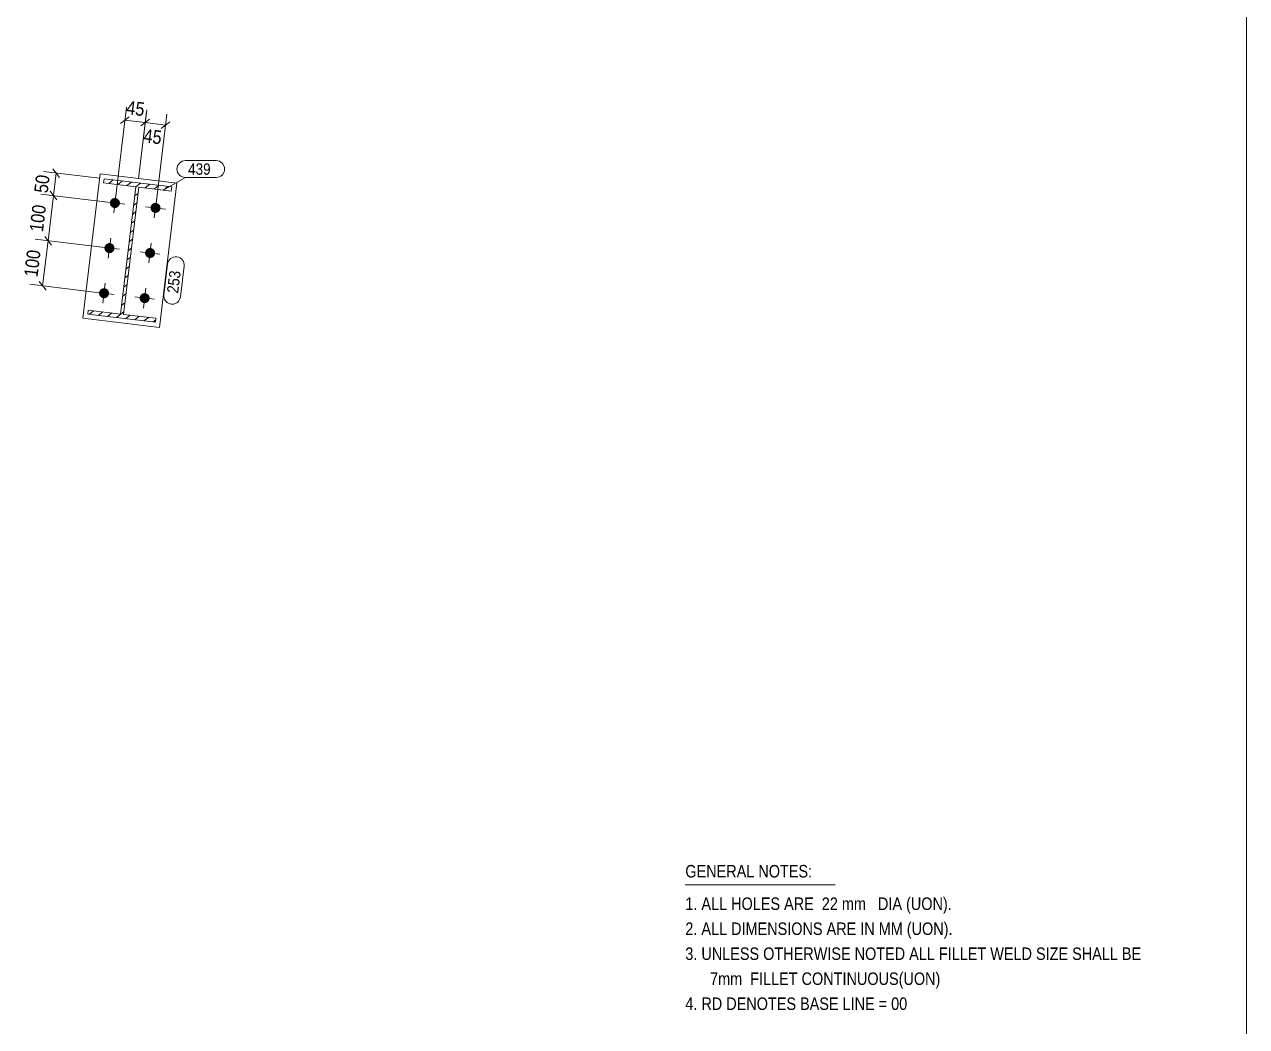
# Model space of a CAD drawing. Header units: millimetres. Extents: x 2 to 579, y 0 to 825.
# Drawn here: x 310.1 to 579, y 188.7 to 409.2 of the extents above; entities that cross this region are included whole.
import ezdxf

# ---------------------------------------------------------------- set-up
doc = ezdxf.new("R2010")
doc.units = ezdxf.units.MM
doc.linetypes.add('XKITLINE00', pattern=[0])
doc.linetypes.add('XKITLINE03', pattern=[6, 3, -1, 1, -1])
for name, color, linetype, lineweight in [('Bolt', 3, 'Continuous', 0), ('Dimensions', 7, 'Continuous', 0), ('DrawingSheet', 5, 'Continuous', 0), ('OtherObjectType', 7, 'Continuous', 0), ('Part', 2, 'Continuous', 0), ('PartMark', 7, 'Continuous', 0)]:
    doc.layers.add(name, color=color, linetype=linetype, lineweight=lineweight)
doc.styles.add('ARIAL', font='ARIAL.TTF')
doc.styles.add('ARIAL_NARROW', font='ARIALN.TTF')

# ---------------------------------------------------------------- blocks, each defined once
blk = doc.blocks.new('*A5')
at = {"layer": 'Part', "color": 7, "linetype": 'XKITLINE00', "lineweight": 0}
for p, q in [((327.6, 375.2), (327.6, 375.2)), ((327.6, 375.2), (327.6, 375.2)), ((329.61, 374.96), (328.61, 374.17)), ((331.61, 374.71), (330.61, 373.93)), ((333.62, 374.47), (332.62, 373.69)), ((335.62, 374.23), (334.62, 373.44)), ((337.63, 373.99), (336.63, 373.2)), ((335.1, 372), (334.37, 371.43)), ((339.64, 373.75), (338.64, 372.96)), ((341.64, 373.5), (340.64, 372.72)), ((334.85, 369.99), (334.13, 369.43)), ((334.37, 365.98), (333.65, 365.41)), ((334.61, 367.99), (333.89, 367.42)), ((334.13, 363.97), (333.41, 363.41)), ((333.89, 361.97), (333.16, 361.4)), ((333.4, 357.96), (332.68, 357.39)), ((333.64, 359.96), (332.92, 359.39)), ((333.16, 355.95), (332.44, 355.38)), ((332.92, 353.94), (332.2, 353.38)), ((332.43, 349.93), (331.71, 349.36)), ((332.68, 351.94), (331.95, 351.37)), ((332.19, 347.93), (331.47, 347.36)), ((325.31, 346.16), (324.31, 345.38)), ((327.32, 345.92), (326.32, 345.13)), ((329.33, 345.68), (328.33, 344.89)), ((331.95, 345.92), (330.33, 344.65)), ((333.34, 345.19), (332.34, 344.41)), ((335.34, 344.95), (334.34, 344.17)), ((337.35, 344.71), (336.35, 343.92)), ((338.96, 344.16), (338.36, 343.68))]:
    blk.add_line(p, q, dxfattribs=at)
blk = doc.blocks.new('*A87')
at = {"layer": 'Bolt'}
for points in [[(328.89, 370.03), (328.9, 370.06), (328.9, 370.09), (328.91, 370.11), (328.91, 370.14), (328.92, 370.16), (328.93, 370.19), (328.93, 370.22), (328.94, 370.24), (328.95, 370.27), (328.96, 370.29), (328.97, 370.32), (328.98, 370.34), (329, 370.37), (329.01, 370.39), (329.02, 370.41), (329.03, 370.44), (329.05, 370.46), (329.06, 370.48), (329.08, 370.5), (329.09, 370.53), (329.11, 370.55), (329.13, 370.57), (329.15, 370.59), (329.16, 370.61), (329.18, 370.63), (329.2, 370.65), (329.22, 370.67), (329.24, 370.69), (329.26, 370.7), (329.28, 370.72), (329.3, 370.74), (329.32, 370.76), (329.34, 370.77), (329.37, 370.79), (329.39, 370.8), (329.41, 370.82), (329.44, 370.83), (329.46, 370.84), (329.48, 370.85), (329.51, 370.87), (329.53, 370.88), (329.56, 370.89), (329.58, 370.9), (329.61, 370.91), (329.63, 370.92), (329.66, 370.93), (329.68, 370.93), (329.71, 370.94), (329.74, 370.95), (329.76, 370.95), (329.79, 370.96), (329.82, 370.96), (329.84, 370.97), (329.87, 370.97), (329.9, 370.97), (329.92, 370.97), (329.95, 370.97), (329.98, 370.97), (330, 370.97), (330.03, 370.97), (330.06, 370.97), (330.08, 370.97), (330.11, 370.97), (330.14, 370.96), (330.17, 370.96), (330.19, 370.95), (330.22, 370.95), (330.24, 370.94), (330.27, 370.93), (330.3, 370.93), (330.32, 370.92), (330.35, 370.91), (330.37, 370.9), (330.4, 370.89), (330.42, 370.88), (330.45, 370.87), (330.47, 370.86), (330.5, 370.85), (330.52, 370.83), (330.54, 370.82), (330.57, 370.8), (330.59, 370.79), (330.61, 370.77), (330.63, 370.76), (330.65, 370.74), (330.68, 370.73), (330.7, 370.71), (330.72, 370.69), (330.74, 370.67), (330.76, 370.65), (330.77, 370.63), (330.79, 370.61), (330.81, 370.59), (330.83, 370.57), (330.85, 370.55), (330.86, 370.53), (330.88, 370.51), (330.89, 370.49), (330.91, 370.46), (330.92, 370.44), (330.94, 370.42), (330.95, 370.39), (330.96, 370.37), (330.97, 370.35), (330.98, 370.32), (331, 370.3), (331.01, 370.27), (331.01, 370.25), (331.02, 370.22), (331.03, 370.2), (331.04, 370.17), (331.05, 370.14), (331.05, 370.12), (331.06, 370.09), (331.06, 370.06), (331.07, 370.04), (331.07, 370.01), (331.07, 369.98), (331.08, 369.96), (331.08, 369.93), (331.08, 369.9), (331.08, 369.88), (331.08, 369.85), (331.08, 369.82), (331.08, 369.8), (331.07, 369.77), (331.07, 369.74), (331.07, 369.72), (331.06, 369.69), (331.06, 369.66), (331.05, 369.64), (331.05, 369.61), (331.04, 369.58), (331.03, 369.56), (331.03, 369.53), (331.02, 369.51), (331.01, 369.48), (331, 369.46), (330.99, 369.43), (330.98, 369.41), (330.96, 369.38), (330.95, 369.36), (330.94, 369.33), (330.92, 369.31), (330.91, 369.29), (330.9, 369.27), (330.88, 369.24), (330.87, 369.22), (330.85, 369.2), (330.83, 369.18), (330.81, 369.16), (330.8, 369.14), (330.78, 369.12), (330.76, 369.1), (330.74, 369.08), (330.72, 369.06), (330.7, 369.04), (330.68, 369.03), (330.66, 369.01), (330.64, 368.99), (330.62, 368.98), (330.59, 368.96), (330.57, 368.95), (330.55, 368.93), (330.52, 368.92), (330.5, 368.91), (330.48, 368.89), (330.45, 368.88), (330.43, 368.87), (330.4, 368.86), (330.38, 368.85), (330.35, 368.84), (330.33, 368.83), (330.3, 368.82), (330.28, 368.81), (330.25, 368.81), (330.22, 368.8), (330.2, 368.8), (330.17, 368.79), (330.14, 368.79), (330.12, 368.78), (330.09, 368.78), (330.06, 368.78), (330.04, 368.78), (330.01, 368.77), (329.98, 368.77), (329.96, 368.77), (329.93, 368.77), (329.9, 368.78), (329.88, 368.78), (329.85, 368.78), (329.82, 368.79), (329.79, 368.79), (329.77, 368.79), (329.74, 368.8), (329.72, 368.81), (329.69, 368.81), (329.66, 368.82), (329.64, 368.83), (329.61, 368.84), (329.59, 368.85), (329.56, 368.86), (329.54, 368.87), (329.51, 368.88), (329.49, 368.89), (329.46, 368.9), (329.44, 368.92), (329.42, 368.93), (329.39, 368.94), (329.37, 368.96), (329.35, 368.97), (329.33, 368.99), (329.31, 369), (329.28, 369.02), (329.26, 369.04), (329.24, 369.06), (329.22, 369.08), (329.2, 369.09), (329.19, 369.11), (329.17, 369.13), (329.15, 369.15), (329.13, 369.17), (329.11, 369.19), (329.1, 369.22), (329.08, 369.24), (329.07, 369.26), (329.05, 369.28), (329.04, 369.31), (329.02, 369.33), (329.01, 369.35), (329, 369.38), (328.99, 369.4), (328.98, 369.43), (328.96, 369.45), (328.95, 369.48), (328.95, 369.5), (328.94, 369.53), (328.93, 369.55), (328.92, 369.58), (328.91, 369.6), (328.91, 369.63), (328.9, 369.66), (328.9, 369.68), (328.89, 369.71), (328.89, 369.74), (328.89, 369.76), (328.88, 369.79), (328.88, 369.82), (328.88, 369.84), (328.88, 369.87), (328.88, 369.9), (328.88, 369.92), (328.88, 369.95), (328.88, 369.98), (328.89, 370.01)], [(337.83, 368.95), (337.83, 368.98), (337.84, 369.01), (337.84, 369.03), (337.85, 369.06), (337.85, 369.09), (337.86, 369.11), (337.87, 369.14), (337.88, 369.16), (337.89, 369.19), (337.9, 369.21), (337.91, 369.24), (337.92, 369.26), (337.93, 369.29), (337.94, 369.31), (337.96, 369.34), (337.97, 369.36), (337.98, 369.38), (338, 369.4), (338.01, 369.43), (338.03, 369.45), (338.05, 369.47), (338.06, 369.49), (338.08, 369.51), (338.1, 369.53), (338.12, 369.55), (338.14, 369.57), (338.15, 369.59), (338.17, 369.61), (338.19, 369.63), (338.22, 369.64), (338.24, 369.66), (338.26, 369.68), (338.28, 369.69), (338.3, 369.71), (338.32, 369.72), (338.35, 369.74), (338.37, 369.75), (338.39, 369.76), (338.42, 369.78), (338.44, 369.79), (338.47, 369.8), (338.49, 369.81), (338.52, 369.82), (338.54, 369.83), (338.57, 369.84), (338.59, 369.85), (338.62, 369.86), (338.65, 369.86), (338.67, 369.87), (338.7, 369.87), (338.72, 369.88), (338.75, 369.88), (338.78, 369.89), (338.8, 369.89), (338.83, 369.89), (338.86, 369.89), (338.89, 369.9), (338.91, 369.9), (338.94, 369.9), (338.97, 369.89), (338.99, 369.89), (339.02, 369.89), (339.05, 369.89), (339.07, 369.88), (339.1, 369.88), (339.13, 369.88), (339.15, 369.87), (339.18, 369.86), (339.21, 369.86), (339.23, 369.85), (339.26, 369.84), (339.28, 369.83), (339.31, 369.82), (339.33, 369.81), (339.36, 369.8), (339.38, 369.79), (339.41, 369.78), (339.43, 369.77), (339.45, 369.75), (339.48, 369.74), (339.5, 369.73), (339.52, 369.71), (339.55, 369.7), (339.57, 369.68), (339.59, 369.66), (339.61, 369.65), (339.63, 369.63), (339.65, 369.61), (339.67, 369.59), (339.69, 369.58), (339.71, 369.56), (339.73, 369.54), (339.75, 369.52), (339.76, 369.5), (339.78, 369.47), (339.8, 369.45), (339.81, 369.43), (339.83, 369.41), (339.84, 369.39), (339.86, 369.36), (339.87, 369.34), (339.88, 369.32), (339.9, 369.29), (339.91, 369.27), (339.92, 369.24), (339.93, 369.22), (339.94, 369.19), (339.95, 369.17), (339.96, 369.14), (339.97, 369.12), (339.97, 369.09), (339.98, 369.07), (339.99, 369.04), (339.99, 369.01), (340, 368.99), (340, 368.96), (340.01, 368.93), (340.01, 368.91), (340.01, 368.88), (340.01, 368.85), (340.01, 368.83), (340.02, 368.8), (340.01, 368.77), (340.01, 368.74), (340.01, 368.72), (340.01, 368.69), (340.01, 368.66), (340, 368.64), (340, 368.61), (339.99, 368.58), (339.99, 368.56), (339.98, 368.53), (339.98, 368.51), (339.97, 368.48), (339.96, 368.45), (339.95, 368.43), (339.94, 368.4), (339.93, 368.38), (339.92, 368.35), (339.91, 368.33), (339.9, 368.3), (339.89, 368.28), (339.87, 368.26), (339.86, 368.23), (339.85, 368.21), (339.83, 368.19), (339.82, 368.16), (339.8, 368.14), (339.78, 368.12), (339.77, 368.1), (339.75, 368.08), (339.73, 368.06), (339.71, 368.04), (339.7, 368.02), (339.68, 368), (339.66, 367.98), (339.64, 367.96), (339.62, 367.95), (339.59, 367.93), (339.57, 367.91), (339.55, 367.9), (339.53, 367.88), (339.51, 367.87), (339.48, 367.85), (339.46, 367.84), (339.44, 367.83), (339.41, 367.81), (339.39, 367.8), (339.36, 367.79), (339.34, 367.78), (339.31, 367.77), (339.29, 367.76), (339.26, 367.75), (339.24, 367.74), (339.21, 367.74), (339.19, 367.73), (339.16, 367.72), (339.13, 367.72), (339.11, 367.71), (339.08, 367.71), (339.05, 367.7), (339.03, 367.7), (339, 367.7), (338.97, 367.7), (338.95, 367.7), (338.92, 367.7), (338.89, 367.7), (338.86, 367.7), (338.84, 367.7), (338.81, 367.7), (338.78, 367.7), (338.76, 367.71), (338.73, 367.71), (338.7, 367.72), (338.68, 367.72), (338.65, 367.73), (338.62, 367.73), (338.6, 367.74), (338.57, 367.75), (338.55, 367.76), (338.52, 367.77), (338.5, 367.78), (338.47, 367.79), (338.45, 367.8), (338.42, 367.81), (338.4, 367.82), (338.38, 367.84), (338.35, 367.85), (338.33, 367.86), (338.31, 367.88), (338.28, 367.89), (338.26, 367.91), (338.24, 367.93), (338.22, 367.94), (338.2, 367.96), (338.18, 367.98), (338.16, 368), (338.14, 368.02), (338.12, 368.04), (338.1, 368.05), (338.08, 368.08), (338.07, 368.1), (338.05, 368.12), (338.03, 368.14), (338.02, 368.16), (338, 368.18), (337.99, 368.2), (337.97, 368.23), (337.96, 368.25), (337.95, 368.27), (337.93, 368.3), (337.92, 368.32), (337.91, 368.35), (337.9, 368.37), (337.89, 368.4), (337.88, 368.42), (337.87, 368.45), (337.86, 368.47), (337.86, 368.5), (337.85, 368.53), (337.84, 368.55), (337.84, 368.58), (337.83, 368.6), (337.83, 368.63), (337.82, 368.66), (337.82, 368.69), (337.82, 368.71), (337.82, 368.74), (337.82, 368.77), (337.82, 368.79), (337.82, 368.82), (337.82, 368.85), (337.82, 368.87), (337.82, 368.9), (337.82, 368.93)], [(327.69, 360.1), (327.7, 360.13), (327.7, 360.16), (327.71, 360.18), (327.71, 360.21), (327.72, 360.24), (327.73, 360.26), (327.74, 360.29), (327.75, 360.31), (327.75, 360.34), (327.76, 360.36), (327.78, 360.39), (327.79, 360.41), (327.8, 360.44), (327.81, 360.46), (327.82, 360.49), (327.84, 360.51), (327.85, 360.53), (327.87, 360.55), (327.88, 360.58), (327.9, 360.6), (327.91, 360.62), (327.93, 360.64), (327.95, 360.66), (327.97, 360.68), (327.98, 360.7), (328, 360.72), (328.02, 360.74), (328.04, 360.76), (328.06, 360.78), (328.08, 360.79), (328.1, 360.81), (328.12, 360.83), (328.15, 360.84), (328.17, 360.86), (328.19, 360.87), (328.21, 360.89), (328.24, 360.9), (328.26, 360.91), (328.29, 360.93), (328.31, 360.94), (328.33, 360.95), (328.36, 360.96), (328.38, 360.97), (328.41, 360.98), (328.43, 360.99), (328.46, 361), (328.49, 361.01), (328.51, 361.01), (328.54, 361.02), (328.56, 361.02), (328.59, 361.03), (328.62, 361.03), (328.64, 361.04), (328.67, 361.04), (328.7, 361.04), (328.73, 361.04), (328.75, 361.05), (328.78, 361.05), (328.81, 361.05), (328.83, 361.04), (328.86, 361.04), (328.89, 361.04), (328.91, 361.04), (328.94, 361.03), (328.97, 361.03), (328.99, 361.03), (329.02, 361.02), (329.05, 361.01), (329.07, 361.01), (329.1, 361), (329.12, 360.99), (329.15, 360.98), (329.18, 360.97), (329.2, 360.96), (329.23, 360.95), (329.25, 360.94), (329.27, 360.93), (329.3, 360.92), (329.32, 360.9), (329.35, 360.89), (329.37, 360.88), (329.39, 360.86), (329.41, 360.85), (329.44, 360.83), (329.46, 360.81), (329.48, 360.8), (329.5, 360.78), (329.52, 360.76), (329.54, 360.74), (329.56, 360.73), (329.58, 360.71), (329.6, 360.69), (329.61, 360.67), (329.63, 360.65), (329.65, 360.62), (329.66, 360.6), (329.68, 360.58), (329.7, 360.56), (329.71, 360.54), (329.72, 360.51), (329.74, 360.49), (329.75, 360.47), (329.76, 360.44), (329.78, 360.42), (329.79, 360.39), (329.8, 360.37), (329.81, 360.34), (329.82, 360.32), (329.83, 360.29), (329.83, 360.27), (329.84, 360.24), (329.85, 360.22), (329.85, 360.19), (329.86, 360.16), (329.87, 360.14), (329.87, 360.11), (329.87, 360.08), (329.88, 360.06), (329.88, 360.03), (329.88, 360), (329.88, 359.98), (329.88, 359.95), (329.88, 359.92), (329.88, 359.89), (329.88, 359.87), (329.88, 359.84), (329.87, 359.81), (329.87, 359.79), (329.87, 359.76), (329.86, 359.73), (329.86, 359.71), (329.85, 359.68), (329.84, 359.66), (329.84, 359.63), (329.83, 359.6), (329.82, 359.58), (329.81, 359.55), (329.8, 359.53), (329.79, 359.5), (329.78, 359.48), (329.77, 359.45), (329.75, 359.43), (329.74, 359.41), (329.73, 359.38), (329.71, 359.36), (329.7, 359.34), (329.68, 359.31), (329.67, 359.29), (329.65, 359.27), (329.63, 359.25), (329.62, 359.23), (329.6, 359.21), (329.58, 359.19), (329.56, 359.17), (329.54, 359.15), (329.52, 359.13), (329.5, 359.11), (329.48, 359.1), (329.46, 359.08), (329.44, 359.06), (329.42, 359.05), (329.4, 359.03), (329.37, 359.02), (329.35, 359), (329.33, 358.99), (329.3, 358.98), (329.28, 358.96), (329.26, 358.95), (329.23, 358.94), (329.21, 358.93), (329.18, 358.92), (329.16, 358.91), (329.13, 358.9), (329.1, 358.89), (329.08, 358.89), (329.05, 358.88), (329.03, 358.87), (329, 358.87), (328.97, 358.86), (328.95, 358.86), (328.92, 358.85), (328.89, 358.85), (328.87, 358.85), (328.84, 358.85), (328.81, 358.85), (328.79, 358.85), (328.76, 358.85), (328.73, 358.85), (328.7, 358.85), (328.68, 358.85), (328.65, 358.85), (328.62, 358.86), (328.6, 358.86), (328.57, 358.87), (328.54, 358.87), (328.52, 358.88), (328.49, 358.88), (328.47, 358.89), (328.44, 358.9), (328.41, 358.91), (328.39, 358.92), (328.36, 358.93), (328.34, 358.94), (328.31, 358.95), (328.29, 358.96), (328.27, 358.97), (328.24, 358.99), (328.22, 359), (328.2, 359.01), (328.17, 359.03), (328.15, 359.04), (328.13, 359.06), (328.11, 359.08), (328.09, 359.09), (328.07, 359.11), (328.05, 359.13), (328.03, 359.15), (328.01, 359.17), (327.99, 359.19), (327.97, 359.2), (327.95, 359.23), (327.93, 359.25), (327.92, 359.27), (327.9, 359.29), (327.88, 359.31), (327.87, 359.33), (327.85, 359.35), (327.84, 359.38), (327.83, 359.4), (327.81, 359.42), (327.8, 359.45), (327.79, 359.47), (327.78, 359.5), (327.77, 359.52), (327.76, 359.55), (327.75, 359.57), (327.74, 359.6), (327.73, 359.62), (327.72, 359.65), (327.72, 359.68), (327.71, 359.7), (327.7, 359.73), (327.7, 359.75), (327.69, 359.78), (327.69, 359.81), (327.69, 359.84), (327.69, 359.86), (327.68, 359.89), (327.68, 359.92), (327.68, 359.94), (327.68, 359.97), (327.68, 360), (327.69, 360.02), (327.69, 360.05), (327.69, 360.08)], [(336.63, 359.03), (336.63, 359.05), (336.64, 359.08), (336.64, 359.11), (336.65, 359.13), (336.66, 359.16), (336.66, 359.18), (336.67, 359.21), (336.68, 359.24), (336.69, 359.26), (336.7, 359.29), (336.71, 359.31), (336.72, 359.34), (336.73, 359.36), (336.75, 359.38), (336.76, 359.41), (336.77, 359.43), (336.79, 359.45), (336.8, 359.48), (336.82, 359.5), (336.83, 359.52), (336.85, 359.54), (336.87, 359.56), (336.88, 359.58), (336.9, 359.6), (336.92, 359.62), (336.94, 359.64), (336.96, 359.66), (336.98, 359.68), (337, 359.7), (337.02, 359.72), (337.04, 359.73), (337.06, 359.75), (337.08, 359.77), (337.1, 359.78), (337.13, 359.8), (337.15, 359.81), (337.17, 359.82), (337.2, 359.84), (337.22, 359.85), (337.24, 359.86), (337.27, 359.87), (337.29, 359.88), (337.32, 359.89), (337.34, 359.9), (337.37, 359.91), (337.4, 359.92), (337.42, 359.93), (337.45, 359.93), (337.47, 359.94), (337.5, 359.95), (337.53, 359.95), (337.55, 359.96), (337.58, 359.96), (337.61, 359.96), (337.63, 359.96), (337.66, 359.97), (337.69, 359.97), (337.71, 359.97), (337.74, 359.97), (337.77, 359.97), (337.8, 359.97), (337.82, 359.96), (337.85, 359.96), (337.88, 359.96), (337.9, 359.95), (337.93, 359.95), (337.96, 359.94), (337.98, 359.94), (338.01, 359.93), (338.03, 359.92), (338.06, 359.91), (338.09, 359.9), (338.11, 359.9), (338.14, 359.89), (338.16, 359.87), (338.19, 359.86), (338.21, 359.85), (338.23, 359.84), (338.26, 359.83), (338.28, 359.81), (338.3, 359.8), (338.33, 359.78), (338.35, 359.77), (338.37, 359.75), (338.39, 359.74), (338.41, 359.72), (338.43, 359.7), (338.45, 359.68), (338.47, 359.67), (338.49, 359.65), (338.51, 359.63), (338.53, 359.61), (338.55, 359.59), (338.57, 359.57), (338.58, 359.55), (338.6, 359.53), (338.62, 359.5), (338.63, 359.48), (338.65, 359.46), (338.66, 359.44), (338.67, 359.41), (338.69, 359.39), (338.7, 359.37), (338.71, 359.34), (338.72, 359.32), (338.73, 359.29), (338.74, 359.27), (338.75, 359.24), (338.76, 359.22), (338.77, 359.19), (338.78, 359.16), (338.78, 359.14), (338.79, 359.11), (338.8, 359.09), (338.8, 359.06), (338.81, 359.03), (338.81, 359.01), (338.81, 358.98), (338.81, 358.95), (338.82, 358.92), (338.82, 358.9), (338.82, 358.87), (338.82, 358.84), (338.82, 358.82), (338.81, 358.79), (338.81, 358.76), (338.81, 358.74), (338.81, 358.71), (338.8, 358.68), (338.8, 358.66), (338.79, 358.63), (338.79, 358.6), (338.78, 358.58), (338.77, 358.55), (338.76, 358.53), (338.75, 358.5), (338.74, 358.47), (338.73, 358.45), (338.72, 358.42), (338.71, 358.4), (338.7, 358.38), (338.69, 358.35), (338.68, 358.33), (338.66, 358.3), (338.65, 358.28), (338.63, 358.26), (338.62, 358.24), (338.6, 358.21), (338.59, 358.19), (338.57, 358.17), (338.55, 358.15), (338.53, 358.13), (338.52, 358.11), (338.5, 358.09), (338.48, 358.07), (338.46, 358.05), (338.44, 358.04), (338.42, 358.02), (338.4, 358), (338.38, 357.99), (338.35, 357.97), (338.33, 357.95), (338.31, 357.94), (338.29, 357.93), (338.26, 357.91), (338.24, 357.9), (338.21, 357.89), (338.19, 357.87), (338.17, 357.86), (338.14, 357.85), (338.12, 357.84), (338.09, 357.83), (338.07, 357.82), (338.04, 357.82), (338.01, 357.81), (337.99, 357.8), (337.96, 357.8), (337.93, 357.79), (337.91, 357.78), (337.88, 357.78), (337.86, 357.78), (337.83, 357.77), (337.8, 357.77), (337.77, 357.77), (337.75, 357.77), (337.72, 357.77), (337.69, 357.77), (337.67, 357.77), (337.64, 357.77), (337.61, 357.77), (337.59, 357.78), (337.56, 357.78), (337.53, 357.78), (337.51, 357.79), (337.48, 357.79), (337.45, 357.8), (337.43, 357.81), (337.4, 357.81), (337.38, 357.82), (337.35, 357.83), (337.32, 357.84), (337.3, 357.85), (337.27, 357.86), (337.25, 357.87), (337.23, 357.88), (337.2, 357.9), (337.18, 357.91), (337.15, 357.92), (337.13, 357.94), (337.11, 357.95), (337.09, 357.97), (337.06, 357.98), (337.04, 358), (337.02, 358.02), (337, 358.03), (336.98, 358.05), (336.96, 358.07), (336.94, 358.09), (336.92, 358.11), (336.9, 358.13), (336.89, 358.15), (336.87, 358.17), (336.85, 358.19), (336.84, 358.21), (336.82, 358.23), (336.8, 358.25), (336.79, 358.28), (336.78, 358.3), (336.76, 358.32), (336.75, 358.35), (336.74, 358.37), (336.72, 358.39), (336.71, 358.42), (336.7, 358.44), (336.69, 358.47), (336.68, 358.49), (336.67, 358.52), (336.67, 358.55), (336.66, 358.57), (336.65, 358.6), (336.64, 358.62), (336.64, 358.65), (336.63, 358.68), (336.63, 358.7), (336.63, 358.73), (336.62, 358.76), (336.62, 358.78), (336.62, 358.81), (336.62, 358.84), (336.62, 358.86), (336.62, 358.89), (336.62, 358.92), (336.62, 358.95), (336.62, 358.97), (336.63, 359)], [(326.5, 350.18), (326.5, 350.2), (326.51, 350.23), (326.51, 350.26), (326.52, 350.28), (326.52, 350.31), (326.53, 350.33), (326.54, 350.36), (326.55, 350.39), (326.56, 350.41), (326.57, 350.44), (326.58, 350.46), (326.59, 350.49), (326.6, 350.51), (326.61, 350.53), (326.63, 350.56), (326.64, 350.58), (326.65, 350.6), (326.67, 350.63), (326.68, 350.65), (326.7, 350.67), (326.72, 350.69), (326.73, 350.71), (326.75, 350.73), (326.77, 350.75), (326.79, 350.77), (326.8, 350.79), (326.82, 350.81), (326.84, 350.83), (326.86, 350.85), (326.88, 350.87), (326.91, 350.88), (326.93, 350.9), (326.95, 350.92), (326.97, 350.93), (326.99, 350.95), (327.02, 350.96), (327.04, 350.97), (327.06, 350.99), (327.09, 351), (327.11, 351.01), (327.14, 351.02), (327.16, 351.03), (327.19, 351.04), (327.21, 351.05), (327.24, 351.06), (327.26, 351.07), (327.29, 351.08), (327.31, 351.08), (327.34, 351.09), (327.37, 351.1), (327.39, 351.1), (327.42, 351.11), (327.45, 351.11), (327.47, 351.11), (327.5, 351.11), (327.53, 351.12), (327.55, 351.12), (327.58, 351.12), (327.61, 351.12), (327.64, 351.12), (327.66, 351.11), (327.69, 351.11), (327.72, 351.11), (327.74, 351.11), (327.77, 351.1), (327.8, 351.1), (327.82, 351.09), (327.85, 351.09), (327.88, 351.08), (327.9, 351.07), (327.93, 351.06), (327.95, 351.05), (327.98, 351.05), (328, 351.04), (328.03, 351.02), (328.05, 351.01), (328.08, 351), (328.1, 350.99), (328.12, 350.98), (328.15, 350.96), (328.17, 350.95), (328.19, 350.93), (328.22, 350.92), (328.24, 350.9), (328.26, 350.89), (328.28, 350.87), (328.3, 350.85), (328.32, 350.83), (328.34, 350.82), (328.36, 350.8), (328.38, 350.78), (328.4, 350.76), (328.42, 350.74), (328.43, 350.72), (328.45, 350.7), (328.47, 350.68), (328.48, 350.65), (328.5, 350.63), (328.51, 350.61), (328.53, 350.59), (328.54, 350.56), (328.55, 350.54), (328.57, 350.51), (328.58, 350.49), (328.59, 350.47), (328.6, 350.44), (328.61, 350.42), (328.62, 350.39), (328.63, 350.37), (328.64, 350.34), (328.64, 350.31), (328.65, 350.29), (328.66, 350.26), (328.66, 350.24), (328.67, 350.21), (328.67, 350.18), (328.68, 350.16), (328.68, 350.13), (328.68, 350.1), (328.68, 350.07), (328.68, 350.05), (328.68, 350.02), (328.68, 349.99), (328.68, 349.97), (328.68, 349.94), (328.68, 349.91), (328.68, 349.89), (328.67, 349.86), (328.67, 349.83), (328.66, 349.81), (328.66, 349.78), (328.65, 349.75), (328.65, 349.73), (328.64, 349.7), (328.63, 349.68), (328.62, 349.65), (328.61, 349.62), (328.6, 349.6), (328.59, 349.57), (328.58, 349.55), (328.57, 349.53), (328.56, 349.5), (328.54, 349.48), (328.53, 349.45), (328.52, 349.43), (328.5, 349.41), (328.49, 349.39), (328.47, 349.36), (328.45, 349.34), (328.44, 349.32), (328.42, 349.3), (328.4, 349.28), (328.38, 349.26), (328.36, 349.24), (328.35, 349.22), (328.33, 349.2), (328.31, 349.19), (328.28, 349.17), (328.26, 349.15), (328.24, 349.14), (328.22, 349.12), (328.2, 349.1), (328.18, 349.09), (328.15, 349.08), (328.13, 349.06), (328.11, 349.05), (328.08, 349.04), (328.06, 349.02), (328.03, 349.01), (328.01, 349), (327.98, 348.99), (327.96, 348.98), (327.93, 348.97), (327.91, 348.97), (327.88, 348.96), (327.85, 348.95), (327.83, 348.95), (327.8, 348.94), (327.78, 348.93), (327.75, 348.93), (327.72, 348.93), (327.7, 348.92), (327.67, 348.92), (327.64, 348.92), (327.61, 348.92), (327.59, 348.92), (327.56, 348.92), (327.53, 348.92), (327.51, 348.92), (327.48, 348.92), (327.45, 348.93), (327.43, 348.93), (327.4, 348.93), (327.37, 348.94), (327.35, 348.94), (327.32, 348.95), (327.29, 348.96), (327.27, 348.96), (327.24, 348.97), (327.22, 348.98), (327.19, 348.99), (327.17, 349), (327.14, 349.01), (327.12, 349.02), (327.09, 349.03), (327.07, 349.05), (327.04, 349.06), (327.02, 349.07), (327, 349.09), (326.98, 349.1), (326.95, 349.12), (326.93, 349.13), (326.91, 349.15), (326.89, 349.17), (326.87, 349.18), (326.85, 349.2), (326.83, 349.22), (326.81, 349.24), (326.79, 349.26), (326.77, 349.28), (326.75, 349.3), (326.74, 349.32), (326.72, 349.34), (326.7, 349.36), (326.69, 349.38), (326.67, 349.4), (326.66, 349.43), (326.64, 349.45), (326.63, 349.47), (326.62, 349.5), (326.6, 349.52), (326.59, 349.54), (326.58, 349.57), (326.57, 349.59), (326.56, 349.62), (326.55, 349.64), (326.54, 349.67), (326.53, 349.7), (326.53, 349.72), (326.52, 349.75), (326.51, 349.77), (326.51, 349.8), (326.5, 349.83), (326.5, 349.85), (326.49, 349.88), (326.49, 349.91), (326.49, 349.93), (326.49, 349.96), (326.48, 349.99), (326.48, 350.01), (326.48, 350.04), (326.49, 350.07), (326.49, 350.1), (326.49, 350.12), (326.49, 350.15)], [(335.43, 349.1), (335.44, 349.12), (335.44, 349.15), (335.45, 349.18), (335.45, 349.2), (335.46, 349.23), (335.47, 349.26), (335.47, 349.28), (335.48, 349.31), (335.49, 349.33), (335.5, 349.36), (335.51, 349.38), (335.52, 349.41), (335.54, 349.43), (335.55, 349.46), (335.56, 349.48), (335.57, 349.5), (335.59, 349.53), (335.6, 349.55), (335.62, 349.57), (335.63, 349.59), (335.65, 349.61), (335.67, 349.64), (335.68, 349.66), (335.7, 349.68), (335.72, 349.7), (335.74, 349.72), (335.76, 349.73), (335.78, 349.75), (335.8, 349.77), (335.82, 349.79), (335.84, 349.81), (335.86, 349.82), (335.88, 349.84), (335.91, 349.85), (335.93, 349.87), (335.95, 349.88), (335.98, 349.9), (336, 349.91), (336.02, 349.92), (336.05, 349.93), (336.07, 349.94), (336.1, 349.95), (336.12, 349.97), (336.15, 349.97), (336.17, 349.98), (336.2, 349.99), (336.22, 350), (336.25, 350.01), (336.28, 350.01), (336.3, 350.02), (336.33, 350.02), (336.36, 350.03), (336.38, 350.03), (336.41, 350.03), (336.44, 350.04), (336.46, 350.04), (336.49, 350.04), (336.52, 350.04), (336.54, 350.04), (336.57, 350.04), (336.6, 350.04), (336.62, 350.03), (336.65, 350.03), (336.68, 350.03), (336.7, 350.02), (336.73, 350.02), (336.76, 350.01), (336.78, 350.01), (336.81, 350), (336.84, 349.99), (336.86, 349.99), (336.89, 349.98), (336.91, 349.97), (336.94, 349.96), (336.96, 349.95), (336.99, 349.94), (337.01, 349.92), (337.04, 349.91), (337.06, 349.9), (337.08, 349.88), (337.11, 349.87), (337.13, 349.86), (337.15, 349.84), (337.17, 349.83), (337.19, 349.81), (337.22, 349.79), (337.24, 349.77), (337.26, 349.76), (337.28, 349.74), (337.3, 349.72), (337.31, 349.7), (337.33, 349.68), (337.35, 349.66), (337.37, 349.64), (337.39, 349.62), (337.4, 349.6), (337.42, 349.58), (337.43, 349.55), (337.45, 349.53), (337.46, 349.51), (337.48, 349.48), (337.49, 349.46), (337.5, 349.44), (337.51, 349.41), (337.52, 349.39), (337.53, 349.36), (337.55, 349.34), (337.55, 349.31), (337.56, 349.29), (337.57, 349.26), (337.58, 349.24), (337.59, 349.21), (337.59, 349.18), (337.6, 349.16), (337.6, 349.13), (337.61, 349.1), (337.61, 349.08), (337.61, 349.05), (337.62, 349.02), (337.62, 349), (337.62, 348.97), (337.62, 348.94), (337.62, 348.92), (337.62, 348.89), (337.62, 348.86), (337.61, 348.83), (337.61, 348.81), (337.61, 348.78), (337.6, 348.75), (337.6, 348.73), (337.59, 348.7), (337.59, 348.68), (337.58, 348.65), (337.57, 348.62), (337.57, 348.6), (337.56, 348.57), (337.55, 348.55), (337.54, 348.52), (337.53, 348.5), (337.52, 348.47), (337.5, 348.45), (337.49, 348.42), (337.48, 348.4), (337.46, 348.38), (337.45, 348.35), (337.44, 348.33), (337.42, 348.31), (337.41, 348.29), (337.39, 348.27), (337.37, 348.24), (337.35, 348.22), (337.34, 348.2), (337.32, 348.18), (337.3, 348.16), (337.28, 348.15), (337.26, 348.13), (337.24, 348.11), (337.22, 348.09), (337.2, 348.07), (337.18, 348.06), (337.16, 348.04), (337.13, 348.03), (337.11, 348.01), (337.09, 348), (337.06, 347.98), (337.04, 347.97), (337.02, 347.96), (336.99, 347.95), (336.97, 347.94), (336.94, 347.92), (336.92, 347.91), (336.89, 347.91), (336.87, 347.9), (336.84, 347.89), (336.82, 347.88), (336.79, 347.87), (336.76, 347.87), (336.74, 347.86), (336.71, 347.86), (336.68, 347.85), (336.66, 347.85), (336.63, 347.85), (336.6, 347.84), (336.58, 347.84), (336.55, 347.84), (336.52, 347.84), (336.5, 347.84), (336.47, 347.84), (336.44, 347.84), (336.41, 347.84), (336.39, 347.85), (336.36, 347.85), (336.33, 347.86), (336.31, 347.86), (336.28, 347.87), (336.26, 347.87), (336.23, 347.88), (336.2, 347.89), (336.18, 347.89), (336.15, 347.9), (336.13, 347.91), (336.1, 347.92), (336.08, 347.93), (336.05, 347.94), (336.03, 347.96), (336, 347.97), (335.98, 347.98), (335.96, 347.99), (335.93, 348.01), (335.91, 348.02), (335.89, 348.04), (335.87, 348.05), (335.85, 348.07), (335.82, 348.09), (335.8, 348.1), (335.78, 348.12), (335.76, 348.14), (335.74, 348.16), (335.73, 348.18), (335.71, 348.2), (335.69, 348.22), (335.67, 348.24), (335.65, 348.26), (335.64, 348.28), (335.62, 348.3), (335.61, 348.33), (335.59, 348.35), (335.58, 348.37), (335.56, 348.4), (335.55, 348.42), (335.54, 348.44), (335.53, 348.47), (335.52, 348.49), (335.5, 348.52), (335.49, 348.54), (335.49, 348.57), (335.48, 348.59), (335.47, 348.62), (335.46, 348.64), (335.45, 348.67), (335.45, 348.7), (335.44, 348.72), (335.44, 348.75), (335.43, 348.78), (335.43, 348.8), (335.43, 348.83), (335.42, 348.86), (335.42, 348.88), (335.42, 348.91), (335.42, 348.94), (335.42, 348.96), (335.42, 348.99), (335.42, 349.02), (335.42, 349.04), (335.43, 349.07)]]:
    blk.add_hatch(color=3, dxfattribs=at).paths.add_polyline_path(points, flags=17)
at = {"layer": 'Bolt', "color": 3, "linetype": 'XKITLINE00', "lineweight": 0}
for p, q in [((329.72, 367.69), (330.24, 372.06)), ((332.16, 369.61), (327.8, 370.14)), ((341.1, 368.53), (336.73, 369.06)), ((338.65, 366.61), (339.18, 370.98)), ((328.52, 357.76), (329.05, 362.13)), ((337.45, 356.68), (337.98, 361.05)), ((330.97, 359.68), (326.6, 360.21)), ((339.9, 358.6), (335.53, 359.13)), ((329.77, 349.75), (325.4, 350.28)), ((327.32, 347.83), (327.85, 352.2)), ((336.26, 346.76), (336.78, 351.12)), ((338.7, 348.68), (334.34, 349.2))]:
    blk.add_line(p, q, dxfattribs=at)
blk = doc.blocks.new('*A92')
at = {"layer": 'Part', "color": 2, "linetype": 'XKITLINE00', "lineweight": 0}
for p, q in [((327.6, 375.2), (327.49, 374.3)), ((327.49, 374.3), (334.62, 373.44)), ((342.49, 373.4), (327.6, 375.2)), ((334.62, 373.44), (331.24, 345.45)), ((335.26, 373.37), (331.88, 345.37)), ((342.38, 372.51), (335.26, 373.37)), ((342.49, 373.4), (342.38, 372.51)), ((324.12, 346.31), (324.01, 345.41)), ((324.01, 345.41), (338.9, 343.62)), ((331.24, 345.45), (324.12, 346.31)), ((331.88, 345.37), (339.01, 344.51)), ((338.9, 343.62), (339.01, 344.51))]:
    blk.add_line(p, q, dxfattribs=at)
at = {"layer": 'Part', "color": 7, "linetype": 'XKITLINE03', "lineweight": 0}
blk.add_line((333.25, 359.41), (333.25, 359.41), dxfattribs=at)
blk = doc.blocks.new('*A93')
at = {"layer": 'Part', "color": 2, "linetype": 'XKITLINE00', "lineweight": 0}
for p, q in [((322.89, 344.54), (326.73, 376.31)), ((326.73, 376.31), (343.6, 374.27)), ((343.6, 374.27), (339.77, 342.5)), ((339.77, 342.5), (322.89, 344.54))]:
    blk.add_line(p, q, dxfattribs=at)
blk = doc.blocks.new('*A97')
at = {"layer": 'DrawingSheet', "color": 5, "linetype": 'XKITLINE00', "lineweight": 0}
blk.add_line((579, 5), (579, 825), dxfattribs=at)
blk = doc.blocks.new('*A99')
at = {"layer": 'OtherObjectType', "color": 7, "linetype": 'XKITLINE00', "lineweight": 0}
blk.add_line((455.5, 219.82), (488.5, 219.82), dxfattribs=at)
at = {"layer": 'OtherObjectType', "color": 7, "style": 'ARIAL_NARROW', "width": 1.008832}
for s, p in [('GENERAL NOTES:', (455.5, 221.47)), ('1. ALL HOLES ARE  22 mm   DIA (UON).', (455.5, 214.32)), ('2. ALL DIMENSIONS ARE IN MM (UON).', (455.5, 208.82)), ('3. UNLESS OTHERWISE NOTED ALL FILLET WELD SIZE SHALL BE', (455.5, 203.32)), ('7mm  FILLET CONTINUOUS(UON)', (460.95, 197.82)), ('4. RD DENOTES BASE LINE = 00', (455.5, 192.32))]:
    blk.add_text(s, height=2.75, dxfattribs=at).set_placement(p)
blk = doc.blocks.new('*A213')
at = {"layer": 'Dimensions', "color": 7, "linetype": 'XKITLINE00', "lineweight": 0}
for p, q in [((330.1, 370.87), (332.52, 390.93)), ((335.17, 375.29), (336.99, 390.39)), ((333.12, 388.84), (331.23, 387.36)), ((332.18, 388.1), (336.65, 387.56)), ((337.59, 388.3), (335.7, 386.82))]:
    blk.add_line(p, q, dxfattribs=at)
at = {"layer": 'Dimensions', "color": 3}
for p in [(332.18, 388.1), (336.65, 387.56)]:
    blk.add_point(p, dxfattribs=at)
at = {"layer": 'Dimensions', "color": 3, "style": 'ARIAL', "width": 0.85}
blk.add_text('45', height=3, rotation=-6.8812, dxfattribs=at).set_placement((332.37, 389.44))
blk = doc.blocks.new('*A214')
at = {"layer": 'Dimensions', "color": 7, "linetype": 'XKITLINE00', "lineweight": 0}
for p, q in [((335.17, 375.29), (336.93, 389.95)), ((337.59, 388.3), (335.7, 386.82)), ((336.65, 387.56), (341.11, 387.02)), ((339.03, 369.79), (341.4, 389.41)), ((342.06, 387.76), (340.17, 386.28))]:
    blk.add_line(p, q, dxfattribs=at)
at = {"layer": 'Dimensions', "color": 3}
for p in [(336.65, 387.56), (341.11, 387.02)]:
    blk.add_point(p, dxfattribs=at)
at = {"layer": 'Dimensions', "color": 3, "style": 'ARIAL', "width": 0.85}
blk.add_text('45', height=3, rotation=-6.8812, dxfattribs=at).set_placement((336.15, 383.24))
blk = doc.blocks.new('*A215')
at = {"layer": 'Dimensions', "color": 7, "linetype": 'XKITLINE00', "lineweight": 0}
for p, q in [((327.79, 360.07), (312.45, 361.92)), ((314.08, 351.65), (315.28, 361.57)), ((314.54, 362.52), (316.02, 360.63)), ((313.34, 352.59), (314.82, 350.7)), ((326.59, 350.14), (311.25, 351.99))]:
    blk.add_line(p, q, dxfattribs=at)
at = {"layer": 'Dimensions', "color": 3}
for p in [(315.28, 361.57), (314.08, 351.65)]:
    blk.add_point(p, dxfattribs=at)
at = {"layer": 'Dimensions', "color": 3, "style": 'ARIAL', "width": 0.85}
blk.add_text('100', height=3, rotation=83.119, dxfattribs=at).set_placement((312.94, 353.46))
blk = doc.blocks.new('*A216')
at = {"layer": 'Dimensions', "color": 7, "linetype": 'XKITLINE00', "lineweight": 0}
for p, q in [((328.99, 369.99), (313.65, 371.84)), ((315.28, 361.57), (316.48, 371.5)), ((315.74, 372.45), (317.22, 370.56)), ((327.79, 360.07), (312.45, 361.92)), ((314.54, 362.52), (316.02, 360.63))]:
    blk.add_line(p, q, dxfattribs=at)
at = {"layer": 'Dimensions', "color": 3}
for p in [(316.48, 371.5), (315.28, 361.57)]:
    blk.add_point(p, dxfattribs=at)
at = {"layer": 'Dimensions', "color": 3, "style": 'ARIAL', "width": 0.85}
blk.add_text('100', height=3, rotation=83.119, dxfattribs=at).set_placement((314.14, 363.39))
blk = doc.blocks.new('*A217')
at = {"layer": 'Dimensions', "color": 7, "linetype": 'XKITLINE00', "lineweight": 0}
for p, q in [((326.61, 375.32), (314.25, 376.81)), ((316.33, 377.41), (317.82, 375.52)), ((316.48, 371.5), (317.08, 376.47)), ((328.99, 369.99), (313.65, 371.84)), ((315.74, 372.45), (317.22, 370.56))]:
    blk.add_line(p, q, dxfattribs=at)
at = {"layer": 'Dimensions', "color": 3}
for p in [(317.08, 376.47), (316.48, 371.5)]:
    blk.add_point(p, dxfattribs=at)
at = {"layer": 'Dimensions', "color": 3, "style": 'ARIAL', "width": 0.85}
blk.add_text('50', height=3, rotation=83.119, dxfattribs=at).set_placement((315.17, 371.94))
blk = doc.blocks.new('*A218')
at = {"layer": 'PartMark', "color": 7, "linetype": 'XKITLINE00', "lineweight": 0}
for p, q in [((340.74, 349.69), (341.55, 356.4)), ((344.41, 349.25), (345.22, 355.96))]:
    blk.add_line(p, q, dxfattribs=at)
for centre, start, end in [((343.39, 356.18), 353.1213, 173.1213), ((342.58, 349.47), 173.1213, 353.1213)]:
    blk.add_arc(centre, 1.85, start, end, dxfattribs=at)
at = {"layer": 'PartMark', "color": 3, "style": 'ARIAL', "width": 0.85}
blk.add_text('253', height=2.5, rotation=83.119, dxfattribs=at).set_placement((343.89, 349.91))
blk = doc.blocks.new('*A219')
at = {"layer": 'PartMark', "color": 7, "linetype": 'XKITLINE00', "lineweight": 0}
for p, q in [((345.49, 379.19), (352.25, 379.19)), ((341.25, 373.1), (345.49, 375.49)), ((345.49, 375.49), (352.25, 375.49))]:
    blk.add_line(p, q, dxfattribs=at)
for centre, start, end in [((345.49, 377.34), 90, 270), ((352.25, 377.34), 270, 90)]:
    blk.add_arc(centre, 1.85, start, end, dxfattribs=at)
at = {"layer": 'PartMark', "color": 3, "style": 'ARIAL', "width": 0.85}
blk.add_text('439', height=2.5, dxfattribs=at).set_placement((346.09, 376.09))

msp = doc.modelspace()

# ---------------------------------------------------------------- block references
at = {"lineweight": 0}
for name in ['*A97', '*A213', '*A214', '*A219', '*A217', '*A93', '*A92', '*A5', '*A216', '*A87', '*A215', '*A218', '*A99']:
    msp.add_blockref(name, (0, 0), dxfattribs=at)

doc.saveas('drawing.dxf')
